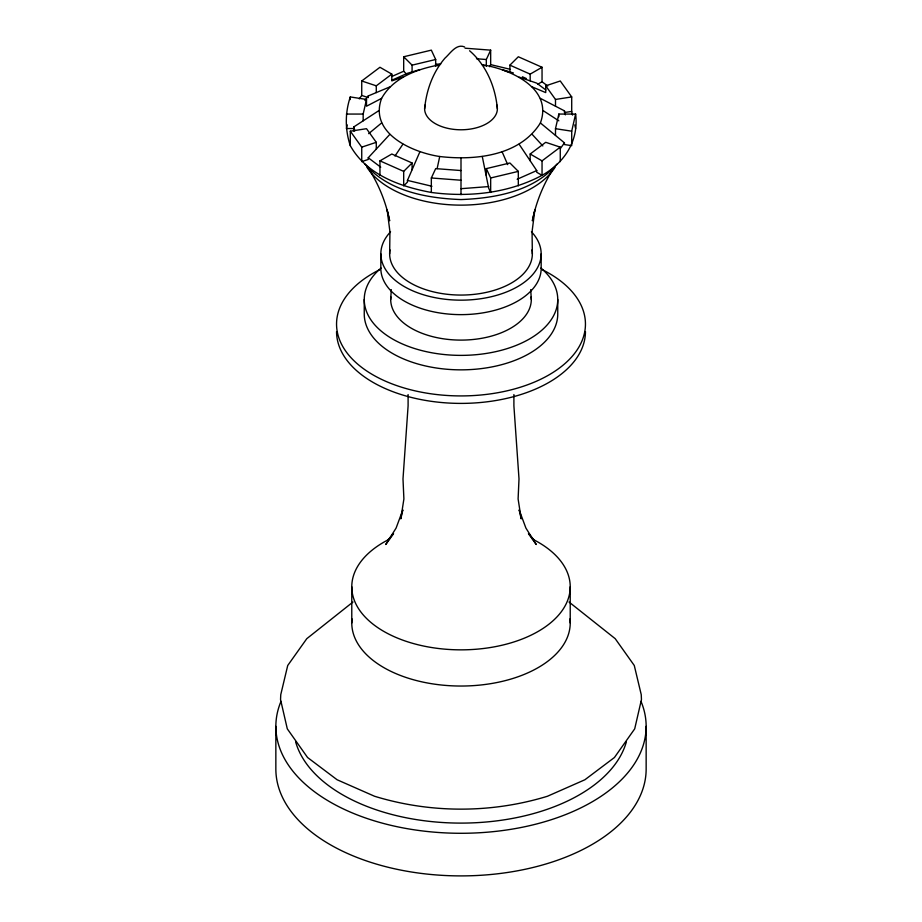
<?xml version="1.0" encoding="UTF-8"?>
<svg xmlns="http://www.w3.org/2000/svg" width="922" height="922" viewBox="0 0 922 922"><rect width="100%" height="100%" fill="white"/><g stroke="black" fill="none" stroke-linecap="round" stroke-linejoin="round"><path stroke-width="1.38" d="M389.649 253.873L389.937 231.745L387.125 209.732L389.637 220.773C386.111 203.255 379.518 186.382 370.16 171.158M390.698 299.512L391.274 289.6M424.627 108.784C426.356 90.356 432.81 72.193 445.026 58.086C450.293 53.453 456.332 43.322 464.619 46.964M437.12 168.645L439.725 156.51C475.107 160.682 519.824 155.956 540.396 122.949C553.315 88.039 509.636 68.885 482.275 64.817L484.972 65.785M555.493 135.442L555.493 128.688L558.836 114.063L575.616 114.063C579.004 140.524 564.725 162.583 542.044 175.33C508.299 193.366 468.883 197.412 431.335 192.456C400.332 186.717 366.507 174.811 350.291 145.664C344.989 129.795 344.989 112.818 350.291 96.937L366.507 99.449L366.507 106.214L381.604 98.377C393.233 77.483 417.482 68.943 439.725 64.817L437.028 65.785M347.225 124.873L346.384 128.538L353.898 128.538M363.164 120.828L363.164 114.063L366.507 99.449M439.725 156.51C412.365 152.441 368.685 133.275 381.604 98.377M540.396 122.949L564.448 142.864L564.448 144.547L571.709 145.664L571.709 131.189L575.616 114.063M379.956 175.33L379.956 160.854L391.827 154.009L412.088 162.987L403.686 171.377L403.686 185.852L407.455 182.095L407.455 180.401L419.902 151.761M431.335 192.456L431.335 177.981L435.68 168.622L461 170.547M486.32 66.269L486.32 59.504L490.665 50.145L465.045 48.198M489.697 66.718L490.665 64.621L490.665 50.145M551.84 171.158C542.482 186.382 535.889 203.255 532.363 220.773L534.875 209.732L532.063 231.745L532.351 253.873M394.985 156.037L402.879 144.224M359.28 98.873L361.735 95.45L361.735 80.986L379.956 67.271L391.827 74.129L391.827 80.894L402.879 77.102M364.962 100.533L368.247 95.946L389.81 86.933M560.334 148.592L564.448 142.864M557.038 164.058C533.85 191.327 495.137 198.253 461 199.567C426.863 198.253 388.15 191.327 364.962 164.058M387.782 540.154L393.544 533.654L385.765 544.499L396.103 528.052L402.856 509.866L400.805 518.867L403.894 498.952L402.995 478.898L408.1 405.853L408.1 394.558M376.28 149.064L376.28 142.311L366.507 128.688L350.291 131.189L361.735 147.151L361.735 161.627L368.247 159.46L368.247 157.777L389.81 134.393M509.912 71.916L509.912 65.151L518.314 56.761L542.044 67.271L542.044 81.747L547.737 86.034M368.662 133.667L381.604 122.949M352.999 601.997L306.784 638.681L287.722 665.488L280.761 694.658L280.542 699.556L287.295 728.841L307.568 757.504L337.106 779.758L374.539 796.251C430.632 813.434 491.368 813.434 547.461 796.251L584.894 779.758L614.432 757.504L634.705 728.841L641.458 699.556L641.239 694.658L634.278 665.488L615.216 638.681L569.001 601.997M376.28 92.592L376.28 85.827L391.827 74.129M530.173 160.762L530.173 154.009L545.72 142.311L560.265 147.151L560.265 161.627M519.121 144.224L536.731 170.582L536.731 172.264L542.044 175.33L542.044 160.854L560.265 147.151M353.898 131.166L353.898 126.856L378.804 110.663M509.912 65.151L530.173 74.129L542.044 67.271M537.791 84.202L542.044 81.747M391.827 76.491L403.686 71.236L403.686 56.761L431.335 50.145L435.68 59.504L435.68 66.269M391.792 80.249L407.455 73.311L419.902 69.565M517.161 179.248L536.731 170.582M361.735 147.151L376.28 142.311M532.19 86.933L545.72 92.592L545.72 85.827L560.265 80.986L571.709 96.937L571.709 111.412L572.55 115.089M403.686 56.761L412.088 65.151L435.68 59.504M486.32 175.387L486.32 168.622L509.912 162.987L518.314 171.377L518.314 185.852M482.275 156.51L488.718 188.272L490.665 192.456L490.665 177.981L518.314 171.377M545.72 85.827L555.493 99.449L571.709 96.937M571.709 111.412L564.448 112.542L564.448 110.859L540.396 98.377M435.38 64.321L440.774 63.906M461 188.687L488.718 186.578M346.384 114.063L363.164 114.063M476.478 58.766L486.32 59.504M431.335 177.981L461 180.239M555.493 128.688L571.709 131.189M490.665 64.621L510.016 69.254M505.037 71.029L510.477 72.331M407.455 180.401L431.922 186.256M502.098 69.565L513.393 72.965M361.735 80.986L376.28 85.827M361.735 95.45L366.944 97.19M519.121 77.102L536.731 83.13L545.812 89.964M522.382 76.78L526.289 78.508M379.956 160.854L403.686 171.377M530.173 154.009L542.044 160.854M543.196 110.663L558.836 120.828M368.247 157.777L380.728 167.17M469.586 50.756C486.39 65.255 495.437 86.956 497.373 108.784M403.686 71.236L406.51 74.048M532.19 134.393L542.827 145.93M534.218 540.154L528.456 533.654L536.235 544.499L525.897 528.052L519.144 509.866L521.195 518.867L518.106 498.952L519.005 478.898L513.9 405.853L513.9 394.558M486.32 168.622L490.665 177.981M502.098 151.761L507.688 164.612M574.775 124.873L575.616 128.538M564.448 110.859L565.359 114.858M353.898 126.856L354.809 130.855M530.726 289.6L531.303 299.512M646.149 726.386L646.149 769.006A185.149 106.894 0 0 1 461 875.9A185.149 106.894 0 0 1 275.851 769.006L275.851 726.386M570.222 586.784L570.222 622.972M558.836 114.063L558.836 116.771M557.752 299.512L557.752 313.987A96.752 55.862 0 0 1 461 369.849A96.752 55.862 0 0 1 364.248 313.987L364.248 299.512M555.493 99.449L555.493 106.214M541.168 253.873L541.168 268.348A80.168 46.284 0 0 1 461 314.633A80.168 46.284 0 0 1 380.832 268.348L380.832 253.873M530.173 74.129L530.173 80.894M461 158.123L461 194.715M412.088 65.151L412.088 71.916M412.088 162.987L412.088 169.74M368.247 95.946L368.247 97.628M351.778 586.784L351.778 622.972M350.291 96.937L350.291 99.576M350.291 131.189L350.291 145.664M626.372 741.807A167.516 96.718 0 0 1 461 823.104A167.516 96.718 0 0 1 295.628 741.807M531.153 296.872A70.303 40.591 0 0 1 461 340.103A70.303 40.591 0 0 1 390.847 296.872M585.447 331.551A124.447 71.847 0 0 1 461 403.398A124.447 71.847 0 0 1 336.553 331.551M541.848 269.455A124.447 71.847 0 0 1 551.264 373.537A124.447 71.847 0 0 1 370.736 373.537A124.447 71.847 0 0 1 380.152 269.455M540.949 268.06A96.752 55.862 0 0 1 525.01 341.405A96.752 55.862 0 0 1 396.99 341.405A96.752 55.862 0 0 1 381.051 268.06M555.194 167.043A100.233 57.867 0 0 1 461 205.133A100.233 57.867 0 0 1 366.806 167.043M531.441 231.779A80.168 46.284 0 0 1 461 300.157A80.168 46.284 0 0 1 390.559 231.779M532.432 539.093A109.222 63.053 0 0 1 540.073 630.291A109.222 63.053 0 0 1 381.927 630.291A109.222 63.053 0 0 1 389.568 539.093M532.006 249.85A71.351 41.19 0 0 1 461 295.063A71.351 41.19 0 0 1 389.994 249.85M569.992 618.869A109.222 63.053 0 0 1 461 686.037A109.222 63.053 0 0 1 352.008 618.869M641.021 701.412A185.149 106.894 0 0 1 461 833.281A185.149 106.894 0 0 1 280.98 701.412M496.67 104.682A36.373 20.999 0 0 1 461 129.783A36.373 20.999 0 0 1 425.33 104.682"/></g></svg>
